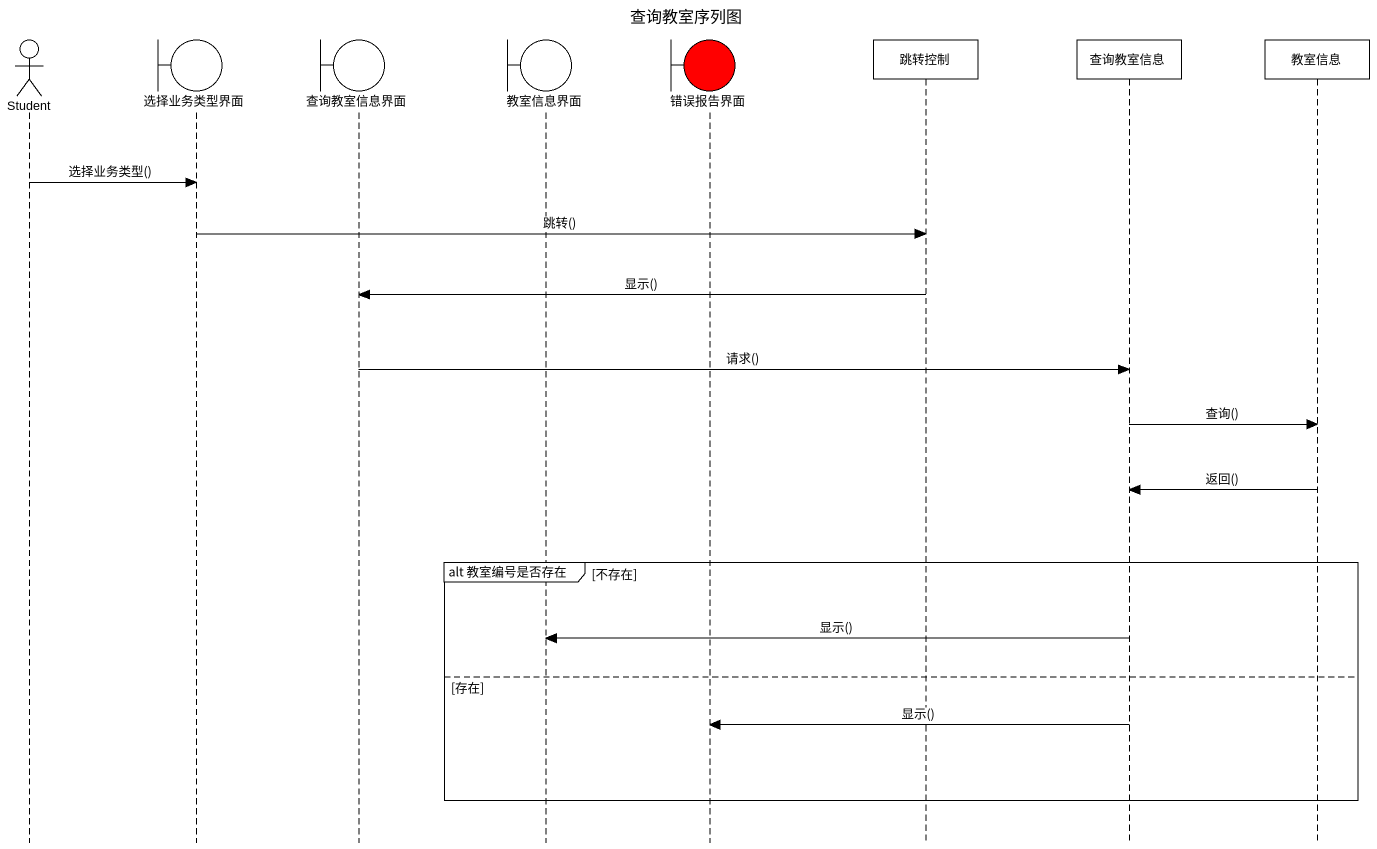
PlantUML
@startuml
title 查询教室序列图
hide footbox
actor Student
boundary 选择业务类型界面
boundary 查询教室信息界面
boundary 教室信息界面
boundary 错误报告界面 #FF0000
participant 跳转控制
participant 查询教室信息
participant 教室信息

Student -> 选择业务类型界面 : 选择业务类型()
选择业务类型界面 -> 跳转控制 : 跳转()
跳转控制 -> 查询教室信息界面 : 显示()
查询教室信息界面 -> 查询教室信息 : 请求()
查询教室信息 -> 教室信息 : 查询()
教室信息 -> 查询教室信息 : 返回()
group alt 教室编号是否存在 [不存在]
  查询教室信息 -> 教室信息界面 : 显示()
else 存在
  查询教室信息 -> 错误报告界面 : 显示()
end
@enduml
